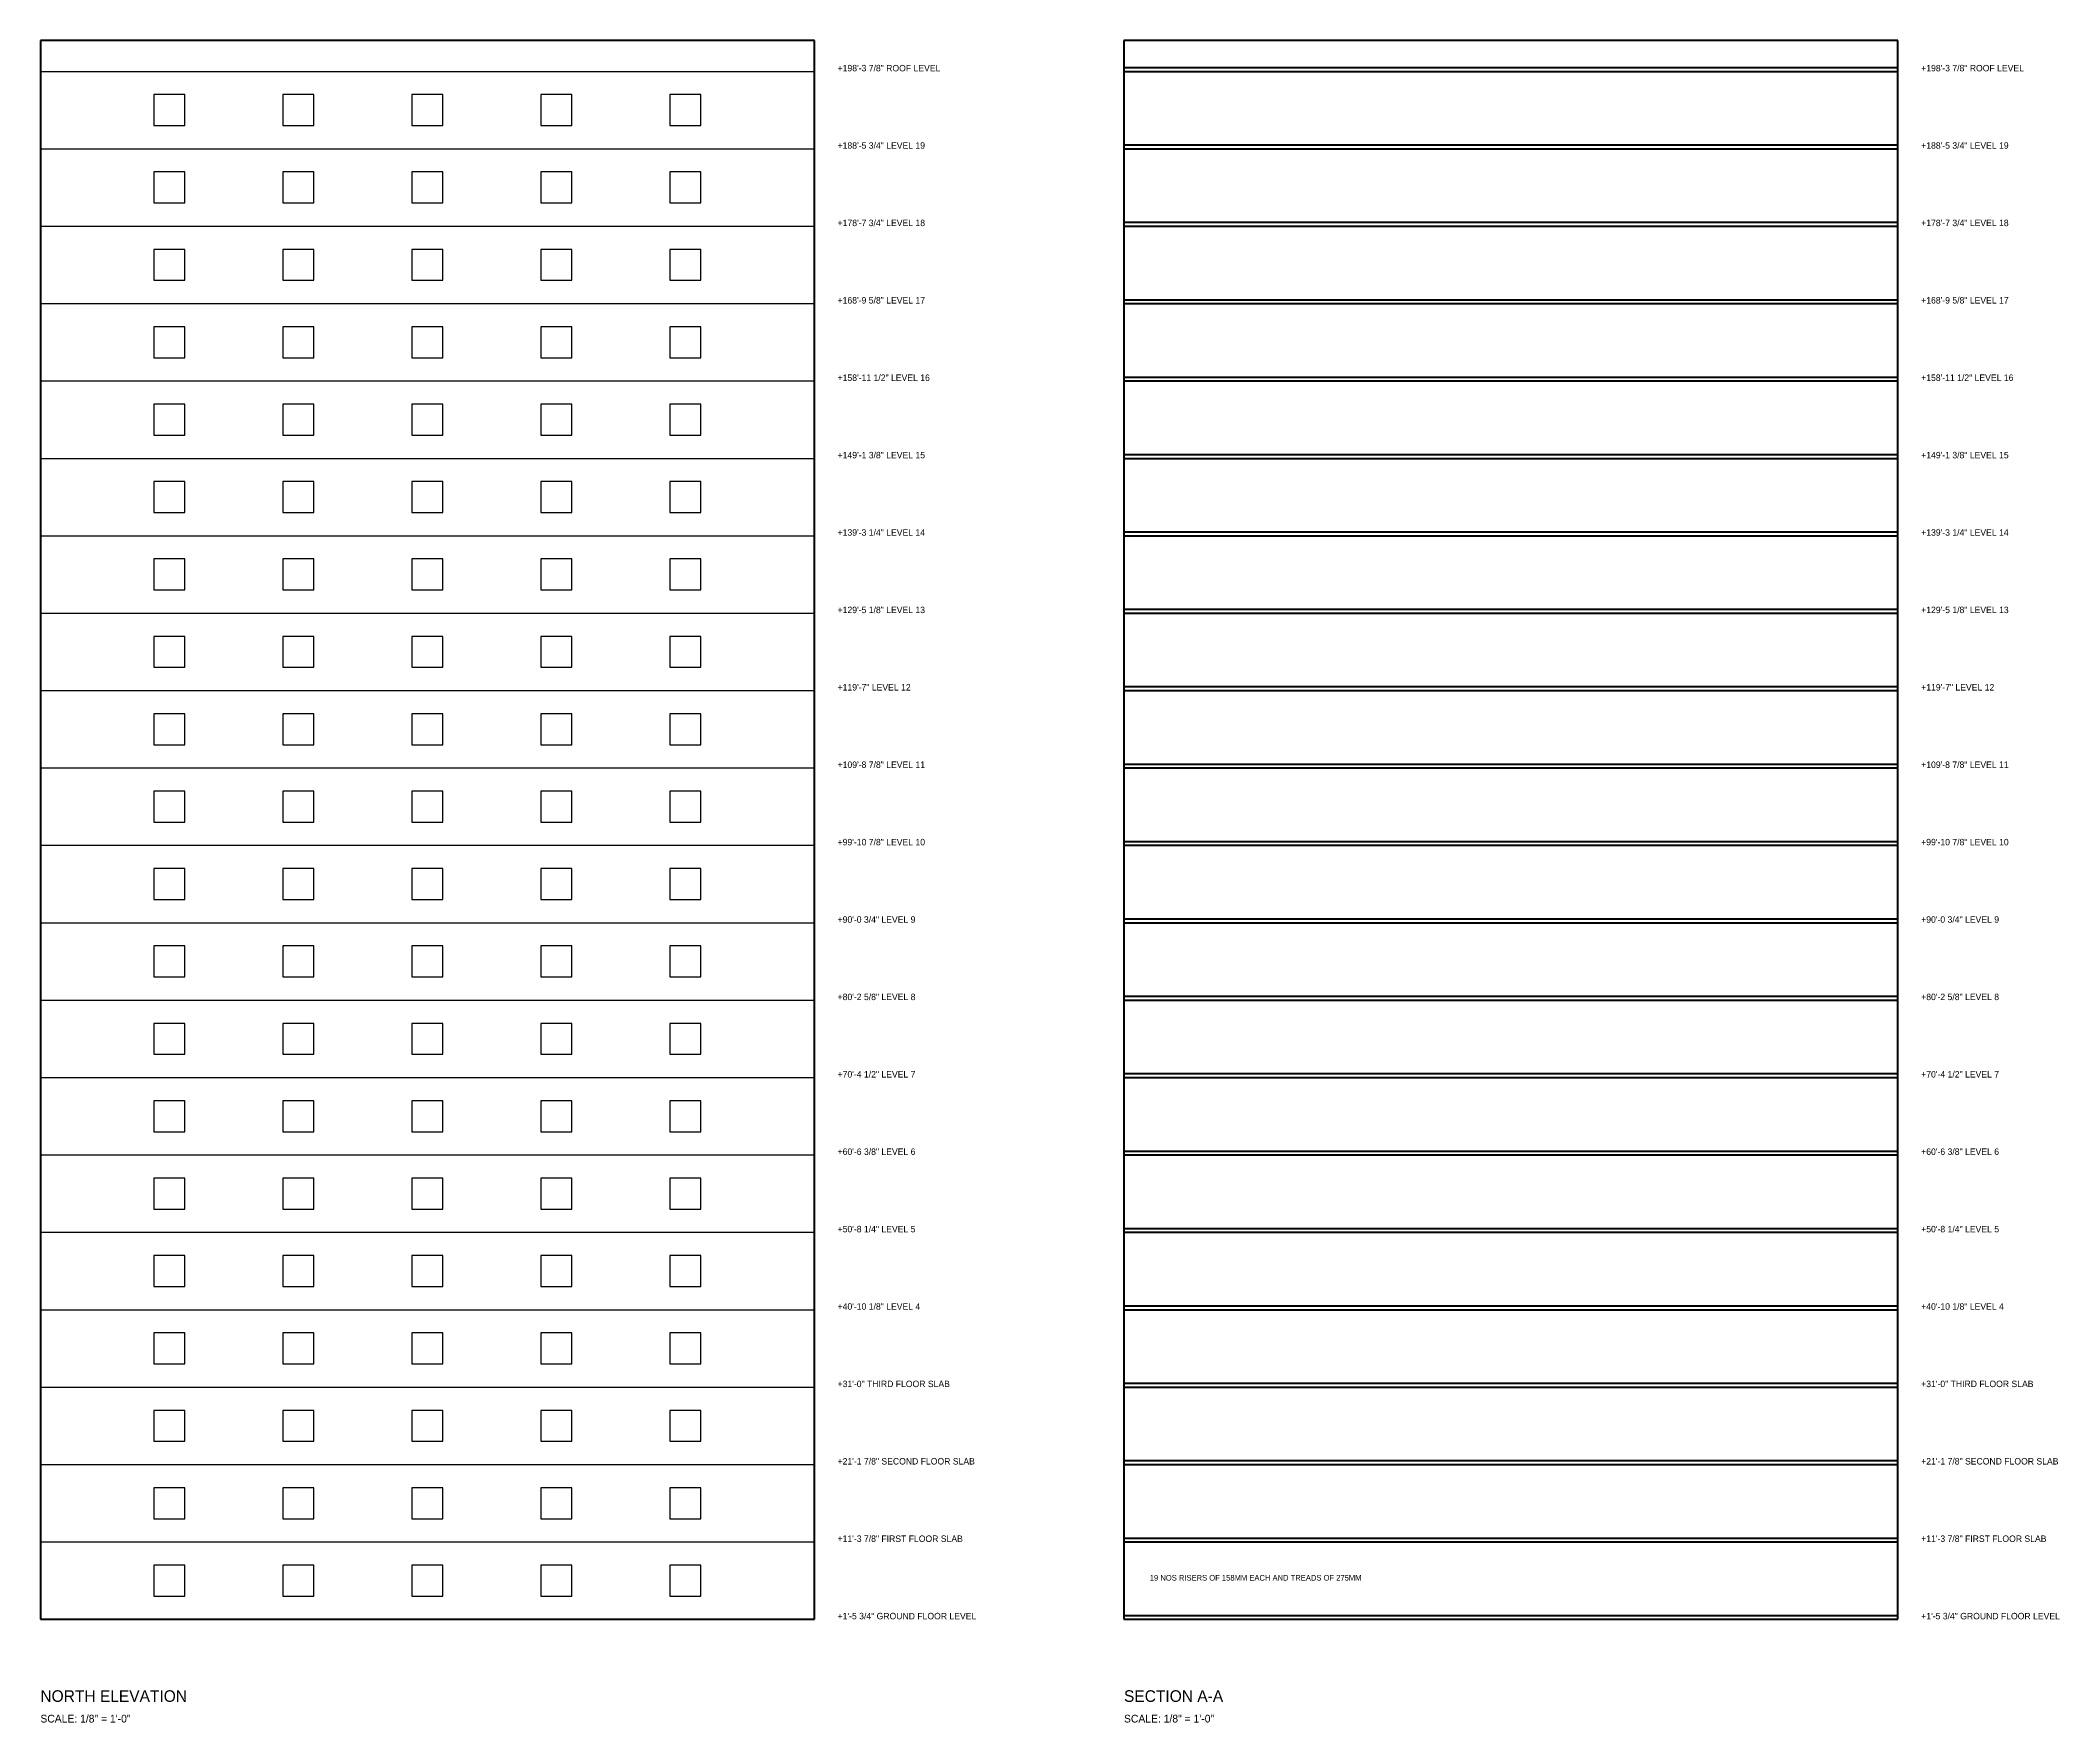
# Model space of a CAD drawing. Header units: inches. Extents: x -6 to 6388, y -158 to 2409.
# Drawn here: x 3307 to 6388, y -158 to 2409 of the extents above; entities that cross this region are included whole.
import ezdxf

# ---------------------------------------------------------------- set-up
doc = ezdxf.new("R2010")
doc.units = ezdxf.units.IN
for name, color, linetype in [('TEXT', 6, 'CONTINUOUS'), ('WALL', 4, 'CONTINUOUS'), ('WIND', 2, 'CONTINUOUS')]:
    doc.layers.add(name, color=color, linetype=linetype)

msp = doc.modelspace()

# ---------------------------------------------------------------- linework, layer by layer
at = {"layer": 'WALL', "lineweight": 50}
for p, q in [((4488.189, 2409.4488), (3307.0866, 2409.4488)), ((3307.0866, 2409.4488), (3307.0866, 0)), ((4488.189, 0), (4488.189, 2409.4488)), ((6141.7323, 2409.4488), (4960.6299, 2409.4488)), ((4960.6299, 2409.4488), (4960.6299, 0)), ((6141.7323, 0), (6141.7323, 2409.4488)), ((4960.6299, 2368.1102), (6141.7323, 2368.1102)), ((4960.6299, 2362.2047), (6141.7323, 2362.2047)), ((4960.6299, 2250), (6141.7323, 2250)), ((4960.6299, 2244.0945), (6141.7323, 2244.0945)), ((4960.6299, 2131.8898), (6141.7323, 2131.8898)), ((4960.6299, 2125.9843), (6141.7323, 2125.9843)), ((4960.6299, 2013.7795), (6141.7323, 2013.7795)), ((4960.6299, 2007.874), (6141.7323, 2007.874)), ((4960.6299, 1895.6693), (6141.7323, 1895.6693)), ((4960.6299, 1889.7638), (6141.7323, 1889.7638)), ((4960.6299, 1777.5591), (6141.7323, 1777.5591)), ((4960.6299, 1771.6535), (6141.7323, 1771.6535)), ((4960.6299, 1659.4488), (6141.7323, 1659.4488)), ((4960.6299, 1653.5433), (6141.7323, 1653.5433)), ((4960.6299, 1541.3386), (6141.7323, 1541.3386)), ((4960.6299, 1535.4331), (6141.7323, 1535.4331)), ((4960.6299, 1423.2283), (6141.7323, 1423.2283)), ((4960.6299, 1417.3228), (6141.7323, 1417.3228)), ((4960.6299, 1305.1181), (6141.7323, 1305.1181)), ((4960.6299, 1299.2126), (6141.7323, 1299.2126)), ((4960.6299, 1187.0079), (6141.7323, 1187.0079)), ((4960.6299, 1181.1024), (6141.7323, 1181.1024)), ((4960.6299, 1068.8976), (6141.7323, 1068.8976)), ((4960.6299, 1062.9921), (6141.7323, 1062.9921)), ((4960.6299, 950.7874), (6141.7323, 950.7874)), ((4960.6299, 944.8819), (6141.7323, 944.8819)), ((4960.6299, 832.6772), (6141.7323, 832.6772)), ((4960.6299, 826.7717), (6141.7323, 826.7717)), ((4960.6299, 714.5669), (6141.7323, 714.5669)), ((4960.6299, 708.6614), (6141.7323, 708.6614)), ((4960.6299, 596.4567), (6141.7323, 596.4567)), ((4960.6299, 590.5512), (6141.7323, 590.5512)), ((4960.6299, 478.3465), (6141.7323, 478.3465)), ((4960.6299, 472.4409), (6141.7323, 472.4409)), ((4960.6299, 360.2362), (6141.7323, 360.2362)), ((4960.6299, 354.3307), (6141.7323, 354.3307)), ((4960.6299, 242.126), (6141.7323, 242.126)), ((4960.6299, 236.2205), (6141.7323, 236.2205)), ((4960.6299, 124.0157), (6141.7323, 124.0157)), ((4960.6299, 118.1102), (6141.7323, 118.1102)), ((3307.0866, 0), (4488.189, 0)), ((4960.6299, 5.9055), (6141.7323, 5.9055)), ((4960.6299, 0), (6141.7323, 0)), ((4960.6299, 0), (6141.7323, 0))]:
    msp.add_line(p, q, dxfattribs=at)
at = {"layer": 'WALL'}
for p, q in [((3307.0866, 2362.2047), (4488.189, 2362.2047)), ((3307.0866, 2244.0945), (4488.189, 2244.0945)), ((3307.0866, 2125.9843), (4488.189, 2125.9843)), ((3307.0866, 2007.874), (4488.189, 2007.874)), ((3307.0866, 1889.7638), (4488.189, 1889.7638)), ((3307.0866, 1771.6535), (4488.189, 1771.6535)), ((3307.0866, 1653.5433), (4488.189, 1653.5433)), ((3307.0866, 1535.4331), (4488.189, 1535.4331)), ((3307.0866, 1417.3228), (4488.189, 1417.3228)), ((3307.0866, 1299.2126), (4488.189, 1299.2126)), ((3307.0866, 1181.1024), (4488.189, 1181.1024)), ((3307.0866, 1062.9921), (4488.189, 1062.9921)), ((3307.0866, 944.8819), (4488.189, 944.8819)), ((3307.0866, 826.7717), (4488.189, 826.7717)), ((3307.0866, 708.6614), (4488.189, 708.6614)), ((3307.0866, 590.5512), (4488.189, 590.5512)), ((3307.0866, 472.4409), (4488.189, 472.4409)), ((3307.0866, 354.3307), (4488.189, 354.3307)), ((3307.0866, 236.2205), (4488.189, 236.2205)), ((3307.0866, 118.1102), (4488.189, 118.1102)), ((3307.0866, 0), (4488.189, 0))]:
    msp.add_line(p, q, dxfattribs=at)
at = {"layer": 'WIND'}
for points in [[(3480.315, 2279.5276), (3527.5591, 2279.5276), (3527.5591, 2326.7717), (3480.315, 2326.7717)], [(3677.1654, 2279.5276), (3724.4094, 2279.5276), (3724.4094, 2326.7717), (3677.1654, 2326.7717)], [(3874.0157, 2279.5276), (3921.2598, 2279.5276), (3921.2598, 2326.7717), (3874.0157, 2326.7717)], [(4070.8661, 2279.5276), (4118.1102, 2279.5276), (4118.1102, 2326.7717), (4070.8661, 2326.7717)], [(4267.7165, 2279.5276), (4314.9606, 2279.5276), (4314.9606, 2326.7717), (4267.7165, 2326.7717)], [(3480.315, 2161.4173), (3527.5591, 2161.4173), (3527.5591, 2208.6614), (3480.315, 2208.6614)], [(3677.1654, 2161.4173), (3724.4094, 2161.4173), (3724.4094, 2208.6614), (3677.1654, 2208.6614)], [(3874.0157, 2161.4173), (3921.2598, 2161.4173), (3921.2598, 2208.6614), (3874.0157, 2208.6614)], [(4070.8661, 2161.4173), (4118.1102, 2161.4173), (4118.1102, 2208.6614), (4070.8661, 2208.6614)], [(4267.7165, 2161.4173), (4314.9606, 2161.4173), (4314.9606, 2208.6614), (4267.7165, 2208.6614)], [(3480.315, 2043.3071), (3527.5591, 2043.3071), (3527.5591, 2090.5512), (3480.315, 2090.5512)], [(3677.1654, 2043.3071), (3724.4094, 2043.3071), (3724.4094, 2090.5512), (3677.1654, 2090.5512)], [(3874.0157, 2043.3071), (3921.2598, 2043.3071), (3921.2598, 2090.5512), (3874.0157, 2090.5512)], [(4070.8661, 2043.3071), (4118.1102, 2043.3071), (4118.1102, 2090.5512), (4070.8661, 2090.5512)], [(4267.7165, 2043.3071), (4314.9606, 2043.3071), (4314.9606, 2090.5512), (4267.7165, 2090.5512)], [(3480.315, 1925.1969), (3527.5591, 1925.1969), (3527.5591, 1972.4409), (3480.315, 1972.4409)], [(3677.1654, 1925.1969), (3724.4094, 1925.1969), (3724.4094, 1972.4409), (3677.1654, 1972.4409)], [(3874.0157, 1925.1969), (3921.2598, 1925.1969), (3921.2598, 1972.4409), (3874.0157, 1972.4409)], [(4070.8661, 1925.1969), (4118.1102, 1925.1969), (4118.1102, 1972.4409), (4070.8661, 1972.4409)], [(4267.7165, 1925.1969), (4314.9606, 1925.1969), (4314.9606, 1972.4409), (4267.7165, 1972.4409)], [(3480.315, 1807.0866), (3527.5591, 1807.0866), (3527.5591, 1854.3307), (3480.315, 1854.3307)], [(3677.1654, 1807.0866), (3724.4094, 1807.0866), (3724.4094, 1854.3307), (3677.1654, 1854.3307)], [(3874.0157, 1807.0866), (3921.2598, 1807.0866), (3921.2598, 1854.3307), (3874.0157, 1854.3307)], [(4070.8661, 1807.0866), (4118.1102, 1807.0866), (4118.1102, 1854.3307), (4070.8661, 1854.3307)], [(4267.7165, 1807.0866), (4314.9606, 1807.0866), (4314.9606, 1854.3307), (4267.7165, 1854.3307)], [(3480.315, 1688.9764), (3527.5591, 1688.9764), (3527.5591, 1736.2205), (3480.315, 1736.2205)], [(3677.1654, 1688.9764), (3724.4094, 1688.9764), (3724.4094, 1736.2205), (3677.1654, 1736.2205)], [(3874.0157, 1688.9764), (3921.2598, 1688.9764), (3921.2598, 1736.2205), (3874.0157, 1736.2205)], [(4070.8661, 1688.9764), (4118.1102, 1688.9764), (4118.1102, 1736.2205), (4070.8661, 1736.2205)], [(4267.7165, 1688.9764), (4314.9606, 1688.9764), (4314.9606, 1736.2205), (4267.7165, 1736.2205)], [(3480.315, 1570.8661), (3527.5591, 1570.8661), (3527.5591, 1618.1102), (3480.315, 1618.1102)], [(3677.1654, 1570.8661), (3724.4094, 1570.8661), (3724.4094, 1618.1102), (3677.1654, 1618.1102)], [(3874.0157, 1570.8661), (3921.2598, 1570.8661), (3921.2598, 1618.1102), (3874.0157, 1618.1102)], [(4070.8661, 1570.8661), (4118.1102, 1570.8661), (4118.1102, 1618.1102), (4070.8661, 1618.1102)], [(4267.7165, 1570.8661), (4314.9606, 1570.8661), (4314.9606, 1618.1102), (4267.7165, 1618.1102)], [(3480.315, 1452.7559), (3527.5591, 1452.7559), (3527.5591, 1500), (3480.315, 1500)], [(3677.1654, 1452.7559), (3724.4094, 1452.7559), (3724.4094, 1500), (3677.1654, 1500)], [(3874.0157, 1452.7559), (3921.2598, 1452.7559), (3921.2598, 1500), (3874.0157, 1500)], [(4070.8661, 1452.7559), (4118.1102, 1452.7559), (4118.1102, 1500), (4070.8661, 1500)], [(4267.7165, 1452.7559), (4314.9606, 1452.7559), (4314.9606, 1500), (4267.7165, 1500)], [(3480.315, 1334.6457), (3527.5591, 1334.6457), (3527.5591, 1381.8898), (3480.315, 1381.8898)], [(3677.1654, 1334.6457), (3724.4094, 1334.6457), (3724.4094, 1381.8898), (3677.1654, 1381.8898)], [(3874.0157, 1334.6457), (3921.2598, 1334.6457), (3921.2598, 1381.8898), (3874.0157, 1381.8898)], [(4070.8661, 1334.6457), (4118.1102, 1334.6457), (4118.1102, 1381.8898), (4070.8661, 1381.8898)], [(4267.7165, 1334.6457), (4314.9606, 1334.6457), (4314.9606, 1381.8898), (4267.7165, 1381.8898)], [(3480.315, 1216.5354), (3527.5591, 1216.5354), (3527.5591, 1263.7795), (3480.315, 1263.7795)], [(3677.1654, 1216.5354), (3724.4094, 1216.5354), (3724.4094, 1263.7795), (3677.1654, 1263.7795)], [(3874.0157, 1216.5354), (3921.2598, 1216.5354), (3921.2598, 1263.7795), (3874.0157, 1263.7795)], [(4070.8661, 1216.5354), (4118.1102, 1216.5354), (4118.1102, 1263.7795), (4070.8661, 1263.7795)], [(4267.7165, 1216.5354), (4314.9606, 1216.5354), (4314.9606, 1263.7795), (4267.7165, 1263.7795)], [(3480.315, 1098.4252), (3527.5591, 1098.4252), (3527.5591, 1145.6693), (3480.315, 1145.6693)], [(3677.1654, 1098.4252), (3724.4094, 1098.4252), (3724.4094, 1145.6693), (3677.1654, 1145.6693)], [(3874.0157, 1098.4252), (3921.2598, 1098.4252), (3921.2598, 1145.6693), (3874.0157, 1145.6693)], [(4070.8661, 1098.4252), (4118.1102, 1098.4252), (4118.1102, 1145.6693), (4070.8661, 1145.6693)], [(4267.7165, 1098.4252), (4314.9606, 1098.4252), (4314.9606, 1145.6693), (4267.7165, 1145.6693)], [(3480.315, 980.315), (3527.5591, 980.315), (3527.5591, 1027.5591), (3480.315, 1027.5591)], [(3677.1654, 980.315), (3724.4094, 980.315), (3724.4094, 1027.5591), (3677.1654, 1027.5591)], [(3874.0157, 980.315), (3921.2598, 980.315), (3921.2598, 1027.5591), (3874.0157, 1027.5591)], [(4070.8661, 980.315), (4118.1102, 980.315), (4118.1102, 1027.5591), (4070.8661, 1027.5591)], [(4267.7165, 980.315), (4314.9606, 980.315), (4314.9606, 1027.5591), (4267.7165, 1027.5591)], [(3480.315, 862.2047), (3527.5591, 862.2047), (3527.5591, 909.4488), (3480.315, 909.4488)], [(3677.1654, 862.2047), (3724.4094, 862.2047), (3724.4094, 909.4488), (3677.1654, 909.4488)], [(3874.0157, 862.2047), (3921.2598, 862.2047), (3921.2598, 909.4488), (3874.0157, 909.4488)], [(4070.8661, 862.2047), (4118.1102, 862.2047), (4118.1102, 909.4488), (4070.8661, 909.4488)], [(4267.7165, 862.2047), (4314.9606, 862.2047), (4314.9606, 909.4488), (4267.7165, 909.4488)], [(3480.315, 744.0945), (3527.5591, 744.0945), (3527.5591, 791.3386), (3480.315, 791.3386)], [(3677.1654, 744.0945), (3724.4094, 744.0945), (3724.4094, 791.3386), (3677.1654, 791.3386)], [(3874.0157, 744.0945), (3921.2598, 744.0945), (3921.2598, 791.3386), (3874.0157, 791.3386)], [(4070.8661, 744.0945), (4118.1102, 744.0945), (4118.1102, 791.3386), (4070.8661, 791.3386)], [(4267.7165, 744.0945), (4314.9606, 744.0945), (4314.9606, 791.3386), (4267.7165, 791.3386)], [(3480.315, 625.9843), (3527.5591, 625.9843), (3527.5591, 673.2283), (3480.315, 673.2283)], [(3677.1654, 625.9843), (3724.4094, 625.9843), (3724.4094, 673.2283), (3677.1654, 673.2283)], [(3874.0157, 625.9843), (3921.2598, 625.9843), (3921.2598, 673.2283), (3874.0157, 673.2283)], [(4070.8661, 625.9843), (4118.1102, 625.9843), (4118.1102, 673.2283), (4070.8661, 673.2283)], [(4267.7165, 625.9843), (4314.9606, 625.9843), (4314.9606, 673.2283), (4267.7165, 673.2283)], [(3480.315, 507.874), (3527.5591, 507.874), (3527.5591, 555.1181), (3480.315, 555.1181)], [(3677.1654, 507.874), (3724.4094, 507.874), (3724.4094, 555.1181), (3677.1654, 555.1181)], [(3874.0157, 507.874), (3921.2598, 507.874), (3921.2598, 555.1181), (3874.0157, 555.1181)], [(4070.8661, 507.874), (4118.1102, 507.874), (4118.1102, 555.1181), (4070.8661, 555.1181)], [(4267.7165, 507.874), (4314.9606, 507.874), (4314.9606, 555.1181), (4267.7165, 555.1181)], [(3480.315, 389.7638), (3527.5591, 389.7638), (3527.5591, 437.0079), (3480.315, 437.0079)], [(3677.1654, 389.7638), (3724.4094, 389.7638), (3724.4094, 437.0079), (3677.1654, 437.0079)], [(3874.0157, 389.7638), (3921.2598, 389.7638), (3921.2598, 437.0079), (3874.0157, 437.0079)], [(4070.8661, 389.7638), (4118.1102, 389.7638), (4118.1102, 437.0079), (4070.8661, 437.0079)], [(4267.7165, 389.7638), (4314.9606, 389.7638), (4314.9606, 437.0079), (4267.7165, 437.0079)], [(3480.315, 271.6535), (3527.5591, 271.6535), (3527.5591, 318.8976), (3480.315, 318.8976)], [(3677.1654, 271.6535), (3724.4094, 271.6535), (3724.4094, 318.8976), (3677.1654, 318.8976)], [(3874.0157, 271.6535), (3921.2598, 271.6535), (3921.2598, 318.8976), (3874.0157, 318.8976)], [(4070.8661, 271.6535), (4118.1102, 271.6535), (4118.1102, 318.8976), (4070.8661, 318.8976)], [(4267.7165, 271.6535), (4314.9606, 271.6535), (4314.9606, 318.8976), (4267.7165, 318.8976)], [(3480.315, 153.5433), (3527.5591, 153.5433), (3527.5591, 200.7874), (3480.315, 200.7874)], [(3677.1654, 153.5433), (3724.4094, 153.5433), (3724.4094, 200.7874), (3677.1654, 200.7874)], [(3874.0157, 153.5433), (3921.2598, 153.5433), (3921.2598, 200.7874), (3874.0157, 200.7874)], [(4070.8661, 153.5433), (4118.1102, 153.5433), (4118.1102, 200.7874), (4070.8661, 200.7874)], [(4267.7165, 153.5433), (4314.9606, 153.5433), (4314.9606, 200.7874), (4267.7165, 200.7874)], [(3480.315, 35.4331), (3527.5591, 35.4331), (3527.5591, 82.6772), (3480.315, 82.6772)], [(3677.1654, 35.4331), (3724.4094, 35.4331), (3724.4094, 82.6772), (3677.1654, 82.6772)], [(3874.0157, 35.4331), (3921.2598, 35.4331), (3921.2598, 82.6772), (3874.0157, 82.6772)], [(4070.8661, 35.4331), (4118.1102, 35.4331), (4118.1102, 82.6772), (4070.8661, 82.6772)], [(4267.7165, 35.4331), (4314.9606, 35.4331), (4314.9606, 82.6772), (4267.7165, 82.6772)]]:
    msp.add_lwpolyline(points, close=True, dxfattribs=at)

# ---------------------------------------------------------------- texts
at = {"layer": 'TEXT'}
for s, height, p in [('+198\'-3 7/8" ROOF LEVEL', 9.8425, (4523.622, 2362.2047)), ('+198\'-3 7/8" ROOF LEVEL', 9.8425, (6177.1654, 2362.2047)), ('+188\'-5 3/4" LEVEL 19', 9.8425, (4523.622, 2244.0945)), ('+188\'-5 3/4" LEVEL 19', 9.8425, (6177.1654, 2244.0945)), ('+178\'-7 3/4" LEVEL 18', 9.8425, (4523.622, 2125.9843)), ('+178\'-7 3/4" LEVEL 18', 9.8425, (6177.1654, 2125.9843)), ('+168\'-9 5/8" LEVEL 17', 9.8425, (4523.622, 2007.874)), ('+168\'-9 5/8" LEVEL 17', 9.8425, (6177.1654, 2007.874)), ('+158\'-11 1/2" LEVEL 16', 9.8425, (4523.622, 1889.7638)), ('+158\'-11 1/2" LEVEL 16', 9.8425, (6177.1654, 1889.7638)), ('+149\'-1 3/8" LEVEL 15', 9.8425, (4523.622, 1771.6535)), ('+149\'-1 3/8" LEVEL 15', 9.8425, (6177.1654, 1771.6535)), ('+139\'-3 1/4" LEVEL 14', 9.8425, (4523.622, 1653.5433)), ('+139\'-3 1/4" LEVEL 14', 9.8425, (6177.1654, 1653.5433)), ('+129\'-5 1/8" LEVEL 13', 9.8425, (4523.622, 1535.4331)), ('+129\'-5 1/8" LEVEL 13', 9.8425, (6177.1654, 1535.4331)), ('+119\'-7" LEVEL 12', 9.8425, (4523.622, 1417.3228)), ('+119\'-7" LEVEL 12', 9.8425, (6177.1654, 1417.3228)), ('+109\'-8 7/8" LEVEL 11', 9.8425, (4523.622, 1299.2126)), ('+109\'-8 7/8" LEVEL 11', 9.8425, (6177.1654, 1299.2126)), ('+99\'-10 7/8" LEVEL 10', 9.8425, (4523.622, 1181.1024)), ('+99\'-10 7/8" LEVEL 10', 9.8425, (6177.1654, 1181.1024)), ('+90\'-0 3/4" LEVEL 9', 9.8425, (4523.622, 1062.9921)), ('+90\'-0 3/4" LEVEL 9', 9.8425, (6177.1654, 1062.9921)), ('+80\'-2 5/8" LEVEL 8', 9.8425, (4523.622, 944.8819)), ('+80\'-2 5/8" LEVEL 8', 9.8425, (6177.1654, 944.8819)), ('+70\'-4 1/2" LEVEL 7', 9.8425, (4523.622, 826.7717)), ('+70\'-4 1/2" LEVEL 7', 9.8425, (6177.1654, 826.7717)), ('+60\'-6 3/8" LEVEL 6', 9.8425, (4523.622, 708.6614)), ('+60\'-6 3/8" LEVEL 6', 9.8425, (6177.1654, 708.6614)), ('+50\'-8 1/4" LEVEL 5', 9.8425, (4523.622, 590.5512)), ('+50\'-8 1/4" LEVEL 5', 9.8425, (6177.1654, 590.5512)), ('+40\'-10 1/8" LEVEL 4', 9.8425, (4523.622, 472.4409)), ('+40\'-10 1/8" LEVEL 4', 9.8425, (6177.1654, 472.4409)), ('+31\'-0" THIRD FLOOR SLAB', 9.8425, (4523.622, 354.3307)), ('+31\'-0" THIRD FLOOR SLAB', 9.8425, (6177.1654, 354.3307)), ('+21\'-1 7/8" SECOND FLOOR SLAB', 9.8425, (4523.622, 236.2205)), ('+21\'-1 7/8" SECOND FLOOR SLAB', 9.8425, (6177.1654, 236.2205)), ('+11\'-3 7/8" FIRST FLOOR SLAB', 9.8425, (4523.622, 118.1102)), ('+11\'-3 7/8" FIRST FLOOR SLAB', 9.8425, (6177.1654, 118.1102)), ('19 NOS RISERS OF 158MM EACH AND TREADS OF 275MM', 8.6614, (5000, 59.0551)), ('+1\'-5 3/4" GROUND FLOOR LEVEL', 9.8425, (4523.622, 0)), ('+1\'-5 3/4" GROUND FLOOR LEVEL', 9.8425, (6177.1654, 0)), ('NORTH ELEVATION', 17.7165, (3307.0866, -125.9843)), ('SECTION A-A', 17.7165, (4960.6299, -125.9843)), ('SCALE: 1/8" = 1\'-0"', 11.811, (3307.0866, -157.4803)), ('SCALE: 1/8" = 1\'-0"', 11.811, (4960.6299, -157.4803))]:
    msp.add_text(s, height=height, dxfattribs=at).set_placement(p)

doc.saveas('drawing.dxf')
